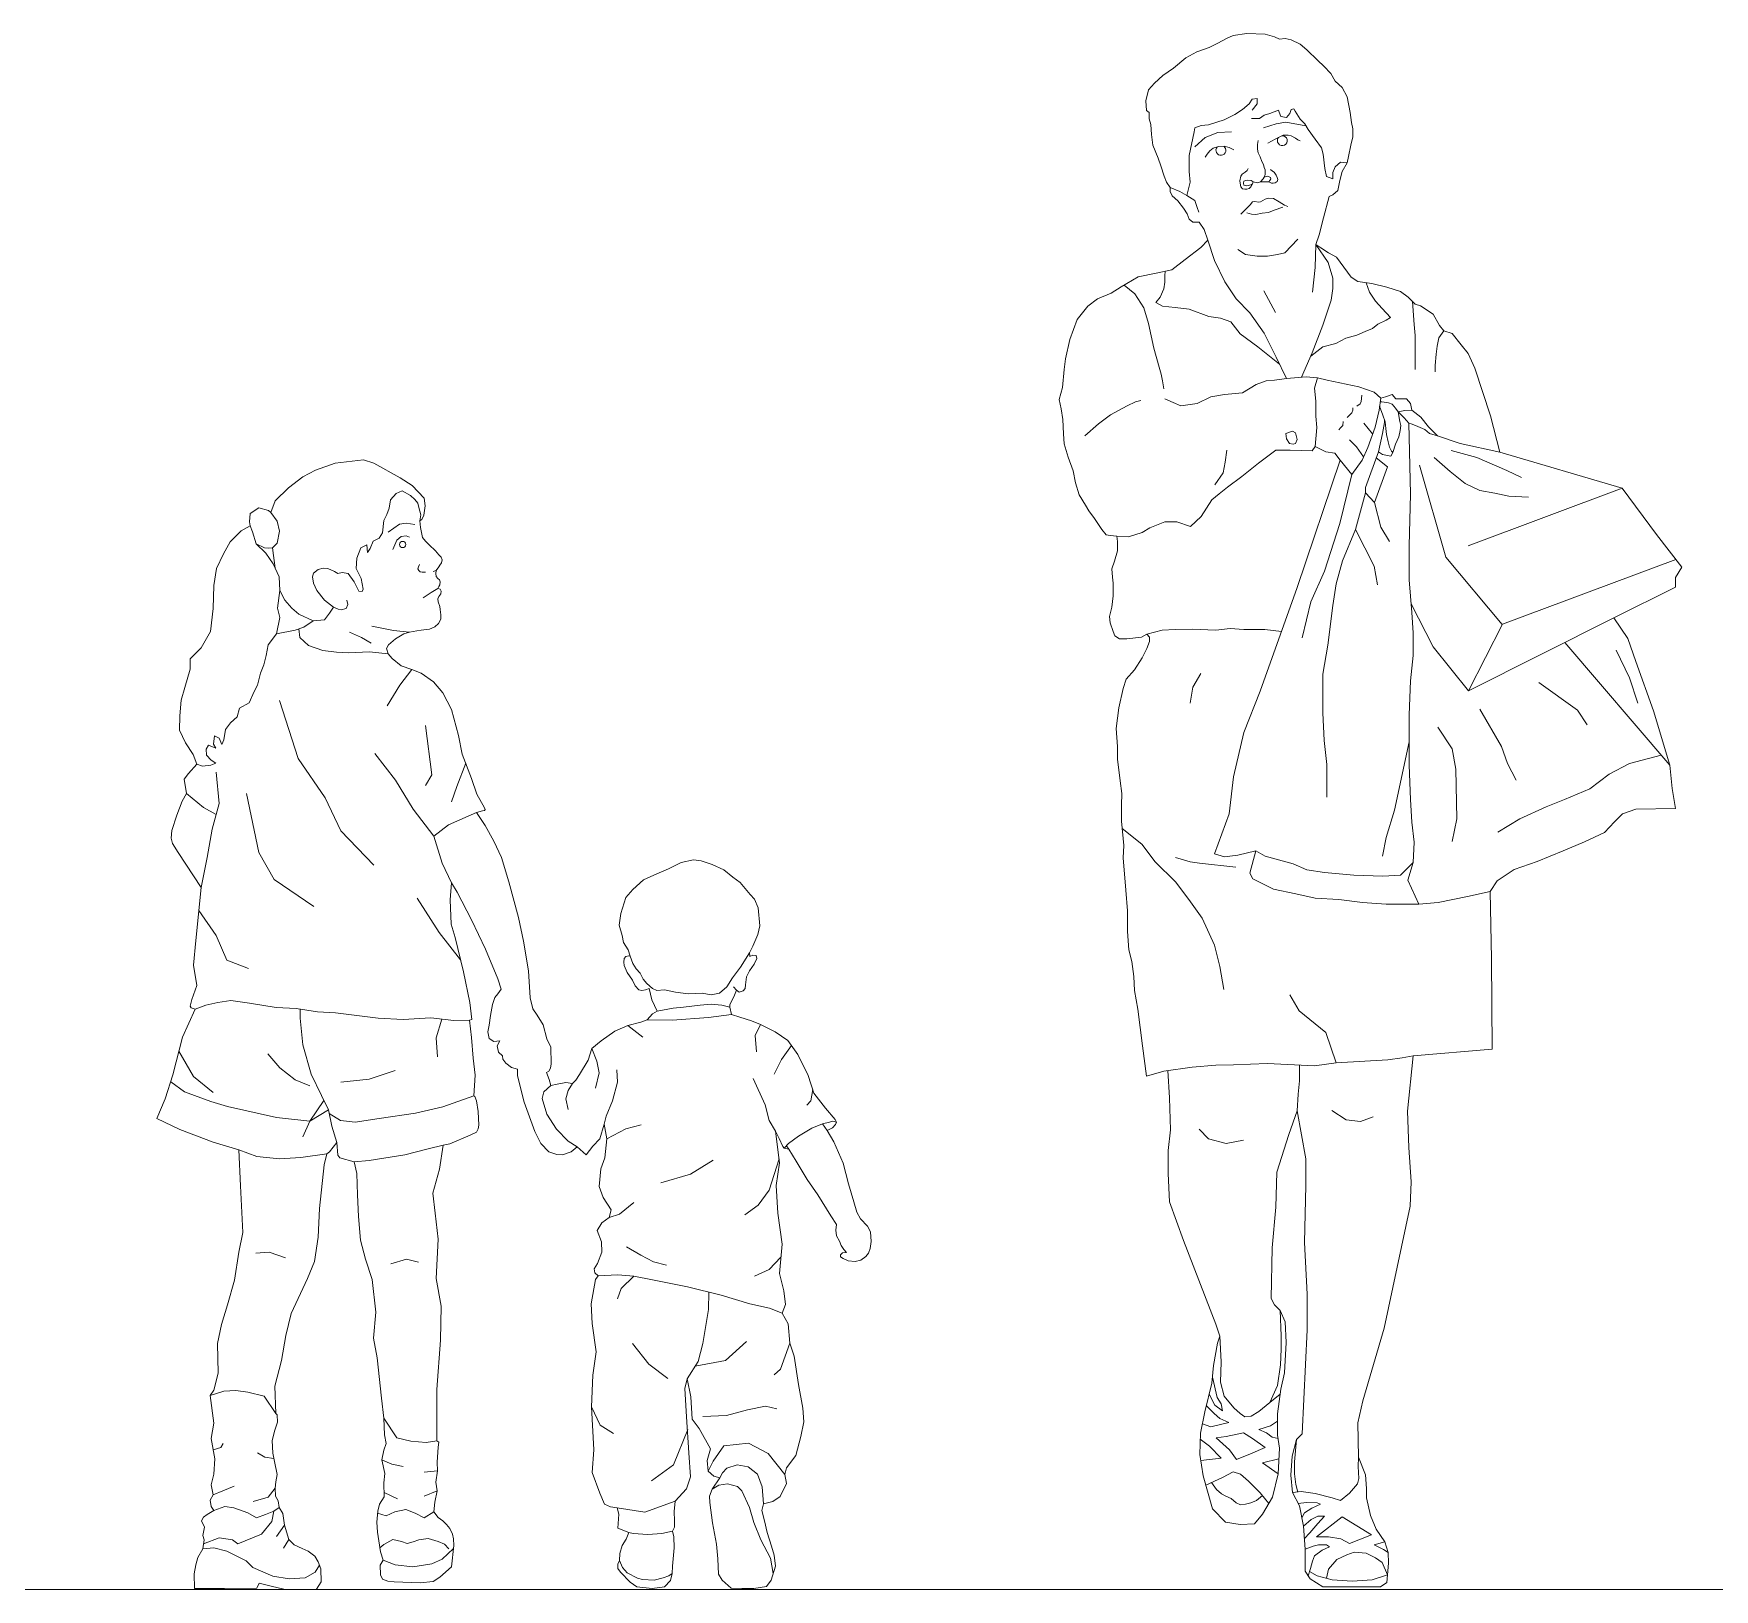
# Model space of a CAD drawing. Header units: metres. Extents: x -48 to 2360, y -1392 to 453.
# Drawn here: x 1319.701 to 1321.487, y 356.989 to 358.641 of the extents above; entities that cross this region are included whole.
import ezdxf

# ---------------------------------------------------------------- set-up
doc = ezdxf.new("R2010")
doc.units = ezdxf.units.M
doc.layers.get('0').update_dxf_attribs({"color": 200})
for name, color, linetype, lineweight in [('corte1', 211, 'Continuous', 20), ('corte3', 215, 'Continuous', 5), ('Personas', 3, 'Continuous', 0)]:
    doc.layers.add(name, color=color, linetype=linetype, lineweight=lineweight)

# ---------------------------------------------------------------- blocks, each defined once
blk = doc.blocks.new('per21')
at = {"layer": 'Personas'}
for points in [[(-0.3937, 0.2419), (-0.401, 0.2147), (-0.3998, 0.1857), (-0.3983, 0.1842), (-0.3979, 0.1767), (-0.4008, 0.168), (-0.4038, 0.1572), (-0.4029, 0.1436), (-0.4011, 0.1346), (-0.3984, 0.121), (-0.3998, 0.113), (-0.4005, 0.1064), (-0.4001, 0.098), (-0.3972, 0.0929), (-0.3961, 0.0859), (-0.3924, 0.0797), (-0.3906, 0.0672), (-0.3858, 0.0519), (-0.3803, 0.0464), (-0.3719, 0.0423), (-0.3653, 0.0394), (-0.3583, 0.0343), (-0.3547, 0.028), (-0.3521, 0.0209), (-0.3517, 0.007), (-0.3565, -0.0007), (-0.3745, -0.0011), (-0.3912, -0.0009), (-0.4049, 0.0022), (-0.4174, 0.0055), (-0.42, 0.0002), (-0.42, 0.0002), (-0.4544, -0.0001), (-0.4668, -0.0001), (-0.4862, -0.0001), (-0.4867, 0.0154), (-0.4848, 0.0249), (-0.4827, 0.0328), (-0.4772, 0.0419), (-0.4761, 0.0515), (-0.4772, 0.0562), (-0.4757, 0.065), (-0.4787, 0.0716), (-0.4768, 0.0756), (-0.4728, 0.0786), (-0.4658, 0.0826), (-0.4684, 0.087), (-0.4695, 0.0936), (-0.4662, 0.0994), (-0.4684, 0.1101), (-0.4657, 0.1212), (-0.4647, 0.1375), (-0.4684, 0.1593), (-0.4657, 0.1756), (-0.4697, 0.2048), (-0.4655, 0.2104), (-0.461, 0.2286), (-0.4619, 0.2603), (-0.4574, 0.2802), (-0.451, 0.3011), (-0.4437, 0.3274), (-0.4392, 0.3573), (-0.4347, 0.3781), (-0.4374, 0.4276), (-0.4392, 0.4657), (-0.4664, 0.4739), (-0.5018, 0.4875), (-0.5263, 0.4993), (-0.5173, 0.5201), (-0.5091, 0.5455), (-0.4991, 0.5854), (-0.4855, 0.6153), (-0.4898, 0.6168), (-0.4908, 0.6185), (-0.4892, 0.6255), (-0.4837, 0.6403), (-0.4873, 0.662), (-0.4846, 0.6883), (-0.4791, 0.7445), (-0.5036, 0.7817), (-0.5097, 0.7912), (-0.5111, 0.7969), (-0.5104, 0.8051), (-0.505, 0.8213), (-0.4992, 0.8362), (-0.4948, 0.8443), (-0.4972, 0.8595), (-0.4925, 0.8656), (-0.4837, 0.8756), (-0.4877, 0.886), (-0.4959, 0.8983), (-0.5022, 0.9118), (-0.5018, 0.9269), (-0.5003, 0.9436), (-0.4965, 0.9571), (-0.4909, 0.9766), (-0.4909, 0.9875), (-0.4791, 0.9993), (-0.4692, 1.0165), (-0.4664, 1.041), (-0.4655, 1.0655), (-0.4628, 1.0836), (-0.4555, 1.099), (-0.4483, 1.1117), (-0.4365, 1.1235), (-0.427, 1.1289), (-0.4278, 1.1332), (-0.4272, 1.1418), (-0.4179, 1.1479), (-0.4074, 1.145), (-0.4052, 1.1428), (-0.4004, 1.1555), (-0.3865, 1.169), (-0.3711, 1.1808), (-0.3575, 1.1881), (-0.3366, 1.1953), (-0.3066, 1.1989), (-0.2957, 1.1953), (-0.2676, 1.1799), (-0.2549, 1.1717), (-0.2422, 1.1581), (-0.2413, 1.15), (-0.2424, 1.1401), (-0.2447, 1.1355), (-0.2468, 1.1342), (-0.246, 1.1272), (-0.2439, 1.1165), (-0.2409, 1.1126), (-0.237, 1.1085), (-0.2303, 1.1021), (-0.2265, 1.0981), (-0.2241, 1.0956), (-0.2231, 1.0928), (-0.2239, 1.0894), (-0.2257, 1.0869), (-0.2267, 1.0851), (-0.2293, 1.0815), (-0.2298, 1.0781), (-0.2295, 1.0749), (-0.2277, 1.0727), (-0.2259, 1.0716), (-0.2252, 1.0693), (-0.2257, 1.0662), (-0.2267, 1.0642), (-0.2275, 1.0621), (-0.2252, 1.0616), (-0.2241, 1.0593), (-0.2246, 1.0567), (-0.2267, 1.0536), (-0.2277, 1.0511), (-0.2272, 1.0482), (-0.2257, 1.0431), (-0.2252, 1.04), (-0.2246, 1.0344), (-0.2246, 1.0295), (-0.227, 1.0249), (-0.2308, 1.0215), (-0.2365, 1.019), (-0.2455, 1.0179), (-0.2501, 1.0171), (-0.2578, 1.016), (-0.2637, 1.014), (-0.2727, 1.0086), (-0.2802, 1.0024), (-0.2822, 0.9986), (-0.2804, 0.9929), (-0.2763, 0.988), (-0.2666, 0.9801), (-0.2553, 0.9762), (-0.2455, 0.9721), (-0.2322, 0.9629), (-0.2224, 0.9514), (-0.2132, 0.9335), (-0.2057, 0.9059), (-0.2017, 0.8863), (-0.1919, 0.8604), (-0.1861, 0.8437), (-0.1781, 0.8293), (-0.1775, 0.8273), (-0.1782, 0.8265), (-0.1803, 0.826), (-0.1867, 0.8241), (-0.1775, 0.8103), (-0.1683, 0.7938), (-0.1602, 0.7765), (-0.1521, 0.7506), (-0.1418, 0.7126), (-0.1366, 0.6877), (-0.1314, 0.656), (-0.1297, 0.6273), (-0.1268, 0.6157), (-0.1222, 0.6088), (-0.1158, 0.5987), (-0.1118, 0.5838), (-0.1077, 0.5751), (-0.1072, 0.5573), (-0.108, 0.5528), (-0.1096, 0.5496), (-0.1124, 0.548), (-0.1093, 0.5407), (-0.1076, 0.5343), (-0.1009, 0.5357), (-0.0916, 0.5373), (-0.0846, 0.5362), (-0.0809, 0.5399), (-0.077, 0.5458), (-0.068, 0.5613), (-0.0639, 0.5734), (-0.0541, 0.5815), (-0.0397, 0.5918), (-0.0259, 0.5981), (-0.0121, 0.6016), (-0.0052, 0.6039), (0.0003, 0.6103), (0.0054, 0.6132), (-0.0003, 0.6253), (-0.0032, 0.6374), (-0.0071, 0.6357), (-0.0111, 0.6352), (-0.0143, 0.6359), (-0.0179, 0.6401), (-0.0209, 0.6461), (-0.0264, 0.6541), (-0.0296, 0.6616), (-0.0301, 0.6654), (-0.0296, 0.6692), (-0.0281, 0.6712), (-0.0247, 0.672), (-0.0235, 0.6715), (-0.0254, 0.6785), (-0.0305, 0.6863), (-0.032, 0.6935), (-0.0349, 0.7045), (-0.0332, 0.7171), (-0.028, 0.7338), (-0.0205, 0.7425), (-0.009, 0.7528), (0.0049, 0.7592), (0.0175, 0.7643), (0.0308, 0.7712), (0.0441, 0.7741), (0.0521, 0.773), (0.0637, 0.7689), (0.0763, 0.7632), (0.0856, 0.7557), (0.0936, 0.7499), (0.104, 0.7373), (0.1086, 0.7321), (0.1126, 0.7229), (0.1145, 0.7037), (0.1122, 0.6945), (0.107, 0.6824), (0.1033, 0.6752), (0.1038, 0.6713), (0.1069, 0.6726), (0.1105, 0.6724), (0.1111, 0.669), (0.1083, 0.6631), (0.1033, 0.6562), (0.1002, 0.6495), (0.0993, 0.6411), (0.0988, 0.6374), (0.0968, 0.6347), (0.0923, 0.6335), (0.0895, 0.6355), (0.0876, 0.6302), (0.0826, 0.6198), (0.0826, 0.6176), (0.0842, 0.6098), (0.0932, 0.6067), (0.1055, 0.6028), (0.115, 0.5992), (0.1307, 0.5913), (0.144, 0.5821), (0.1549, 0.5671), (0.1659, 0.5447), (0.1717, 0.5262), (0.1843, 0.5101), (0.1945, 0.4981), (0.1958, 0.4954), (0.1948, 0.4928), (0.1915, 0.4894), (0.1874, 0.4871), (0.186, 0.4863), (0.193, 0.4742), (0.2028, 0.4517), (0.2085, 0.4298), (0.2143, 0.4108), (0.2174, 0.3995), (0.2212, 0.3926), (0.2289, 0.3849), (0.2319, 0.3789), (0.2327, 0.3686), (0.2315, 0.3611), (0.2297, 0.356), (0.2272, 0.3526), (0.2218, 0.3487), (0.2156, 0.3472), (0.2081, 0.3481), (0.2028, 0.3506), (0.2, 0.3522), (0.2, 0.3545), (0.2024, 0.3564), (0.2064, 0.3567), (0.2037, 0.3601), (0.2007, 0.3644), (0.1992, 0.3689), (0.1958, 0.3746), (0.1953, 0.3806), (0.1958, 0.3864), (0.1898, 0.3956), (0.1762, 0.4182), (0.1647, 0.4344), (0.1531, 0.4539), (0.1451, 0.4666), (0.1404, 0.4675), (0.1388, 0.4693), (0.1348, 0.4779), (0.1312, 0.4857), (0.1353, 0.4522), (0.1318, 0.428), (0.1336, 0.3987), (0.1382, 0.3658), (0.1353, 0.3345), (0.1399, 0.316), (0.1416, 0.3016), (0.1382, 0.2924), (0.1445, 0.2809), (0.1462, 0.2604), (0.1509, 0.2466), (0.1555, 0.2167), (0.1601, 0.1914), (0.1612, 0.177), (0.1578, 0.1614), (0.1526, 0.1413), (0.1428, 0.128), (0.1411, 0.1211), (0.1428, 0.1113), (0.1359, 0.0975), (0.1284, 0.0921), (0.1182, 0.0897), (0.1167, 0.0826), (0.1194, 0.0719), (0.1222, 0.0593), (0.1269, 0.0447), (0.1297, 0.0353), (0.1309, 0.0234), (0.1265, 0.0088), (0.1214, 0.0021), (0.1079, 0), (0.0953, 0), (0.0839, 0.0002), (0.0744, 0.0088), (0.0705, 0.0152), (0.0697, 0.0313), (0.0685, 0.0471), (0.0642, 0.0696), (0.0614, 0.0912), (0.061, 0.0979), (0.0638, 0.1054), (0.0718, 0.1175), (0.0654, 0.1193), (0.0597, 0.1244), (0.0585, 0.136), (0.062, 0.1481), (0.0499, 0.1699), (0.0424, 0.1797), (0.0412, 0.2036), (0.0372, 0.2226), (0.0349, 0.2123), (0.0366, 0.1823), (0.0389, 0.1441), (0.0407, 0.1184), (0.0366, 0.1057), (0.0245, 0.0925), (0.0234, 0.0816), (0.0239, 0.0719), (0.0237, 0.0651), (0.0218, 0.0606), (0.0231, 0.0548), (0.0234, 0.0429), (0.0215, 0.0234), (0.0212, 0.0157), (0.0196, 0.0083), (0.0132, 0.0016), (0, 0), (-0.0164, 0.0016), (-0.0234, 0.0064), (-0.0337, 0.0173), (-0.0363, 0.0212), (-0.0363, 0.0256), (-0.0346, 0.0295), (-0.0342, 0.037), (-0.0318, 0.0457), (-0.0276, 0.0522), (-0.0248, 0.0593), (-0.0363, 0.0641), (-0.0353, 0.0788), (-0.0372, 0.0856), (-0.0443, 0.0865), (-0.0507, 0.0894), (-0.0556, 0.1013), (-0.0637, 0.1232), (-0.062, 0.1473), (-0.0643, 0.193), (-0.0631, 0.2264), (-0.0596, 0.2514), (-0.0637, 0.2814), (-0.0648, 0.3021), (-0.0602, 0.328), (-0.0574, 0.3321), (-0.0609, 0.3353), (-0.0615, 0.3396), (-0.0582, 0.3452), (-0.0533, 0.3571), (-0.0539, 0.3681), (-0.0585, 0.3802), (-0.0533, 0.3882), (-0.0458, 0.394), (-0.0435, 0.402), (-0.0522, 0.4153), (-0.0562, 0.4268), (-0.0545, 0.4458), (-0.0504, 0.4573), (-0.0481, 0.4777), (-0.051, 0.4933), (-0.0556, 0.4777), (-0.0631, 0.4697), (-0.07, 0.4605), (-0.0798, 0.4691), (-0.0862, 0.4639), (-0.0954, 0.4605), (-0.1011, 0.461), (-0.1098, 0.4639), (-0.1184, 0.4726), (-0.1248, 0.4852), (-0.136, 0.5164), (-0.1429, 0.5446), (-0.1429, 0.5516), (-0.1495, 0.5533), (-0.1556, 0.5581), (-0.1586, 0.5621), (-0.159, 0.5659), (-0.1634, 0.5696), (-0.1647, 0.5764), (-0.1617, 0.5818), (-0.1681, 0.5808), (-0.1732, 0.5842), (-0.1746, 0.5913), (-0.1733, 0.5984), (-0.1716, 0.6086), (-0.1695, 0.6204), (-0.1671, 0.6276), (-0.1638, 0.6316), (-0.1604, 0.6367), (-0.1641, 0.6476), (-0.177, 0.6789), (-0.1919, 0.7101), (-0.2073, 0.7397), (-0.213, 0.7496), (-0.2144, 0.7313), (-0.2134, 0.7055), (-0.2093, 0.6916), (-0.2005, 0.6551), (-0.1937, 0.6223), (-0.1916, 0.6045), (-0.194, 0.6038), (-0.192, 0.5852), (-0.1903, 0.5632), (-0.1879, 0.5452), (-0.1896, 0.5233), (-0.1884, 0.5227), (-0.1866, 0.5179), (-0.1848, 0.5066), (-0.184, 0.4921), (-0.1848, 0.4883), (-0.1865, 0.4846), (-0.1935, 0.4816), (-0.2151, 0.4724), (-0.222, 0.4707), (-0.226, 0.4452), (-0.2329, 0.4198), (-0.2306, 0.3985), (-0.2272, 0.3709), (-0.2295, 0.3292), (-0.2243, 0.2998), (-0.2249, 0.2635), (-0.2289, 0.2112), (-0.2288, 0.1566), (-0.2265, 0.1552), (-0.2272, 0.1499), (-0.2285, 0.1341), (-0.228, 0.1248), (-0.2297, 0.1127), (-0.2285, 0.1035), (-0.2308, 0.0914), (-0.232, 0.0814), (-0.2273, 0.0751), (-0.2225, 0.0716), (-0.2186, 0.0679), (-0.215, 0.0637), (-0.2122, 0.0577), (-0.211, 0.0526), (-0.2107, 0.0454), (-0.213, 0.0229), (-0.2256, 0.012), (-0.2326, 0.0074), (-0.2464, 0.0057), (-0.274, 0.0071), (-0.2807, 0.0077), (-0.2864, 0.0098), (-0.2885, 0.0145), (-0.2889, 0.0248), (-0.2858, 0.0299), (-0.2885, 0.0389), (-0.2903, 0.0505), (-0.2919, 0.0596), (-0.2926, 0.0703), (-0.2915, 0.082), (-0.2897, 0.0893), (-0.2846, 0.0973), (-0.2852, 0.1122), (-0.2841, 0.122), (-0.287, 0.1367), (-0.2852, 0.1468), (-0.2826, 0.154), (-0.2844, 0.1632), (-0.2852, 0.1808), (-0.2876, 0.2022), (-0.2921, 0.2449), (-0.296, 0.2658), (-0.2935, 0.2934), (-0.2976, 0.328), (-0.3045, 0.3496), (-0.3097, 0.3698), (-0.312, 0.3951), (-0.3131, 0.4181), (-0.3137, 0.4406), (-0.3166, 0.4532), (-0.3317, 0.4574), (-0.334, 0.4603), (-0.3351, 0.4735), (-0.3426, 0.4637), (-0.3457, 0.4618), (-0.3485, 0.4501), (-0.3535, 0.4036), (-0.3547, 0.3731), (-0.3587, 0.3472), (-0.3662, 0.3293), (-0.3835, 0.2919), (-0.3893, 0.2687), (-0.3937, 0.2419)], [(-0.3601, 1.0279), (-0.348, 1.0289), (-0.3429, 1.0359), (-0.3384, 1.0425), (-0.348, 1.05), (-0.3561, 1.0601), (-0.3599, 1.0679), (-0.361, 1.0745), (-0.3597, 1.0784), (-0.3549, 1.0824), (-0.3494, 1.0837), (-0.3447, 1.0833), (-0.3373, 1.0802), (-0.334, 1.078), (-0.3294, 1.0791), (-0.323, 1.078), (-0.3164, 1.0694), (-0.3115, 1.0595), (-0.308, 1.0589), (-0.3069, 1.0615), (-0.3093, 1.0727), (-0.3146, 1.0834), (-0.3136, 1.0945), (-0.3096, 1.1056), (-0.3031, 1.1086), (-0.3025, 1.1005), (-0.2995, 1.1046), (-0.2965, 1.1126), (-0.2899, 1.1156), (-0.2864, 1.1212), (-0.2849, 1.1343), (-0.2819, 1.1408), (-0.2793, 1.1474), (-0.2778, 1.1564), (-0.2718, 1.163), (-0.2657, 1.166), (-0.2567, 1.161), (-0.2521, 1.1569), (-0.2491, 1.1529), (-0.2478, 1.1481), (-0.2459, 1.1405), (-0.2468, 1.1342)], [(-0.4837, 0.8756), (-0.4777, 0.8736), (-0.4689, 0.8744), (-0.4637, 0.8766), (-0.4685, 0.88), (-0.4736, 0.885), (-0.4738, 0.8917), (-0.4714, 0.8959), (-0.4634, 0.8927), (-0.466, 0.8967), (-0.4651, 0.9056), (-0.46, 0.9033), (-0.4571, 0.8964), (-0.4551, 0.9016), (-0.4534, 0.9124), (-0.448, 0.9195), (-0.4409, 0.9258), (-0.4383, 0.9352), (-0.428, 0.9409), (-0.4228, 0.9529), (-0.4193, 0.9595), (-0.4162, 0.9722), (-0.4127, 0.981), (-0.4101, 0.9912), (-0.4078, 1.0022), (-0.399, 1.0141), (-0.3954, 1.0314), (-0.3979, 1.0415), (-0.3954, 1.0601), (-0.3964, 1.0747), (-0.4025, 1.0883), (-0.4105, 1.0999), (-0.4206, 1.1095), (-0.4246, 1.1226), (-0.427, 1.1289)], [(-0.4206, 1.1095), (-0.412, 1.1055), (-0.4079, 1.1049), (-0.4033, 1.1053), (-0.3984, 1.1105), (-0.3959, 1.1231), (-0.3984, 1.1337), (-0.4052, 1.1428)], [(-0.2522, 1.1303), (-0.2612, 1.1317), (-0.2683, 1.1307), (-0.2805, 1.1222)], [(-0.2579, 1.1167), (-0.2614, 1.1182), (-0.2667, 1.1174), (-0.2712, 1.1136), (-0.2755, 1.1037)], [(-0.4033, 1.1053), (-0.4005, 1.084)], [(-0.2471, 1.0878), (-0.2483, 1.0852), (-0.2488, 1.0832), (-0.248, 1.0813), (-0.2465, 1.0801), (-0.2443, 1.0795), (-0.2409, 1.0794)], [(-0.2293, 1.0815), (-0.2327, 1.0803)], [(-0.3954, 1.0601), (-0.3904, 1.05), (-0.3828, 1.0415), (-0.3752, 1.0349), (-0.3601, 1.0279), (-0.3702, 1.0213), (-0.3793, 1.0178), (-0.399, 1.0141)], [(-0.2275, 1.0621), (-0.2349, 1.0578), (-0.2434, 1.0524)], [(-0.3384, 1.0425), (-0.3335, 1.0403), (-0.3304, 1.0395), (-0.3251, 1.0408), (-0.3233, 1.0453), (-0.3244, 1.0497)], [(-0.2804, 0.9929), (-0.3003, 0.995), (-0.3226, 0.9939), (-0.3355, 0.9946), (-0.3497, 0.9963), (-0.3652, 1.0018), (-0.3742, 1.01), (-0.3755, 1.0193)], [(-0.2578, 1.016), (-0.2748, 1.0177), (-0.2979, 1.0222)], [(-0.3215, 1.0157), (-0.3089, 1.0102), (-0.2984, 1.0042)], [(-0.2553, 0.9762), (-0.2682, 0.9597), (-0.2814, 0.9377)], [(-0.3959, 0.9432), (-0.3761, 0.8816), (-0.3474, 0.8399), (-0.3309, 0.8047), (-0.2957, 0.7684)], [(-0.2407, 0.9168), (-0.2341, 0.8641), (-0.2407, 0.8531)], [(-0.213, 0.7496), (-0.223, 0.7706), (-0.2319, 0.7992), (-0.2539, 0.8278), (-0.2726, 0.8586), (-0.2946, 0.8871)], [(-0.1981, 0.8767), (-0.2076, 0.852), (-0.2131, 0.8355)], [(-0.4632, 0.8671), (-0.4601, 0.8337), (-0.4674, 0.8066), (-0.4726, 0.7763), (-0.4791, 0.7445)], [(-0.4948, 0.8443), (-0.4768, 0.8295), (-0.4632, 0.8222)], [(-0.4311, 0.8443), (-0.4179, 0.7816), (-0.4014, 0.753), (-0.3595, 0.7244)], [(-0.2319, 0.7992), (-0.2164, 0.8113), (-0.1867, 0.8241)], [(-0.2495, 0.7332), (-0.2264, 0.6969), (-0.2036, 0.6679)], [(-0.4815, 0.7202), (-0.463, 0.6936), (-0.452, 0.6672), (-0.4289, 0.6584)], [(-0.0235, 0.6715), (-0.0206, 0.6638), (-0.017, 0.658), (-0.0128, 0.6535), (-0.0094, 0.6471), (-0.0055, 0.6426), (0.0003, 0.6374), (0.0051, 0.635), (0.0133, 0.6359), (0.0248, 0.6335), (0.0381, 0.6317), (0.053, 0.6323), (0.0627, 0.6305), (0.0715, 0.6323), (0.0794, 0.639), (0.0854, 0.6486), (0.0939, 0.6598), (0.1033, 0.6752)], [(0.0895, 0.6355), (0.0863, 0.639)], [(-0.4855, 0.6153), (-0.4742, 0.6195), (-0.4614, 0.6224), (-0.4475, 0.6247), (-0.4279, 0.6218), (-0.3995, 0.6172), (-0.3781, 0.6161), (-0.3555, 0.6126), (-0.3364, 0.6114), (-0.2912, 0.6056), (-0.2646, 0.6045), (-0.2351, 0.6062), (-0.2107, 0.6033), (-0.194, 0.6038)], [(-0.3351, 0.4735), (-0.3404, 0.4911), (-0.3439, 0.5085), (-0.3514, 0.5235), (-0.3624, 0.5461), (-0.3711, 0.5773), (-0.374, 0.6056), (-0.374, 0.6154)], [(-0.0052, 0.6039), (0.0212, 0.6038), (0.06, 0.6066), (0.0842, 0.6098)], [(0.0054, 0.6132), (0.0224, 0.6163), (0.0333, 0.6175), (0.0512, 0.6196), (0.0627, 0.6205), (0.0739, 0.6196), (0.0826, 0.6176)], [(-0.2234, 0.6048), (-0.2293, 0.5848), (-0.2281, 0.5646)], [(-0.0259, 0.5981), (-0.0098, 0.5857)], [(0.115, 0.5992), (0.1095, 0.5872), (0.1108, 0.57)], [(-0.0639, 0.5734), (-0.0588, 0.56), (-0.0561, 0.5476), (-0.06, 0.5313)], [(0.148, 0.5766), (0.1375, 0.5618), (0.1297, 0.5464)], [(-0.5028, 0.5707), (-0.4873, 0.5437), (-0.4665, 0.5268)], [(-0.4082, 0.568), (-0.3954, 0.553), (-0.3792, 0.5403), (-0.3636, 0.5339)], [(-0.5114, 0.5382), (-0.4968, 0.5276), (-0.469, 0.5172), (-0.451, 0.5119), (-0.3989, 0.5004), (-0.3636, 0.4963), (-0.3439, 0.5085)], [(-0.3308, 0.5379), (-0.3007, 0.5408), (-0.2729, 0.5501)], [(-0.0846, 0.5362), (-0.0891, 0.529), (-0.0918, 0.5201), (-0.0891, 0.5088)], [(-0.051, 0.4933), (-0.0487, 0.5018), (-0.0421, 0.5181), (-0.0367, 0.5379), (-0.0375, 0.5507)], [(0.1312, 0.4857), (0.1245, 0.4969), (0.1202, 0.5136), (0.1073, 0.5416)], [(-0.3488, 0.5182), (-0.3636, 0.4963), (-0.3711, 0.4796)], [(-0.3431, 0.5044), (-0.3312, 0.4969), (-0.3155, 0.4952), (-0.2901, 0.4992), (-0.2513, 0.505), (-0.2223, 0.5114), (-0.1896, 0.5233)], [(-0.1076, 0.5343), (-0.1151, 0.5274), (-0.1167, 0.5205), (-0.112, 0.5038), (-0.1016, 0.4879), (-0.0891, 0.4751), (-0.0798, 0.4691)], [(0.1706, 0.5298), (0.1685, 0.518), (0.1642, 0.5132)], [(-0.0481, 0.4777), (-0.028, 0.4881), (-0.0116, 0.4924)], [(0.1404, 0.4675), (0.1448, 0.4727), (0.1554, 0.4803), (0.1695, 0.489), (0.1809, 0.4935), (0.1885, 0.4954), (0.1921, 0.4962), (0.1958, 0.4954)], [(0.186, 0.4863), (0.1809, 0.4935)], [(-0.4392, 0.4657), (-0.4198, 0.4587), (-0.396, 0.4564), (-0.3734, 0.4576), (-0.3457, 0.4618)], [(-0.3166, 0.4532), (-0.3005, 0.4547), (-0.2629, 0.4605), (-0.238, 0.4668), (-0.222, 0.4707)], [(0.1451, 0.4666), (0.1426, 0.47)], [(0.0094, 0.4309), (0.0407, 0.4399), (0.0649, 0.455)], [(0.1348, 0.4563), (0.1244, 0.4231), (0.1128, 0.4072), (0.0986, 0.3969)], [(-0.0458, 0.394), (-0.0345, 0.3975), (-0.0195, 0.41)], [(-0.4211, 0.3562), (-0.4067, 0.3573), (-0.3894, 0.351)], [(-0.0272, 0.3627), (-0.0121, 0.3541), (0.0016, 0.3468), (0.0154, 0.3433)], [(-0.2777, 0.3447), (-0.2609, 0.3498), (-0.2483, 0.3464)], [(0.1369, 0.3518), (0.1244, 0.3386), (0.1089, 0.3317)], [(-0.0574, 0.3321), (-0.0363, 0.333), (-0.0195, 0.3317), (0.0004, 0.3278), (0.0374, 0.3205), (0.0732, 0.3115), (0.1037, 0.3024), (0.1248, 0.2977), (0.1382, 0.2924)], [(-0.0195, 0.3317), (-0.0329, 0.3186), (-0.0369, 0.3075)], [(0.0372, 0.2226), (0.0488, 0.241), (0.0538, 0.2601), (0.0599, 0.2964), (0.0602, 0.3147)], [(-0.0208, 0.2601), (-0.0036, 0.238), (0.0165, 0.2229)], [(0.0457, 0.2361), (0.078, 0.242), (0.1002, 0.2622)], [(0.1462, 0.2604), (0.1365, 0.2329), (0.1295, 0.2269)], [(-0.3998, 0.1857), (-0.4122, 0.2041), (-0.4297, 0.2084), (-0.4423, 0.2102), (-0.4549, 0.2096), (-0.4697, 0.2048)], [(-0.2852, 0.1808), (-0.2713, 0.1599), (-0.2563, 0.1563), (-0.24, 0.1551), (-0.2288, 0.1566)], [(-0.0643, 0.193), (-0.0551, 0.1735), (-0.041, 0.1644)], [(0.0538, 0.1826), (0.079, 0.1836), (0.1012, 0.1896), (0.1204, 0.1937), (0.1325, 0.1906)], [(0.0379, 0.1689), (0.0226, 0.1313), (-0.0006, 0.1141)], [(-0.4663, 0.1471), (-0.4583, 0.1498), (-0.4557, 0.1539)], [(-0.4192, 0.1441), (-0.4115, 0.1395), (-0.4018, 0.138)], [(0.1411, 0.1211), (0.1234, 0.1433), (0.1022, 0.1544), (0.076, 0.1513), (0.0649, 0.1352), (0.0597, 0.1244)], [(-0.287, 0.1367), (-0.2766, 0.1318), (-0.2646, 0.1294)], [(0.0718, 0.1175), (0.0749, 0.1226), (0.0795, 0.1277), (0.0902, 0.1314), (0.1019, 0.1291), (0.1121, 0.1212), (0.1168, 0.1077), (0.1182, 0.0897)], [(-0.4662, 0.0994), (-0.4562, 0.1035), (-0.4439, 0.1087)], [(-0.228, 0.1248), (-0.2423, 0.1234)], [(0.0638, 0.1054), (0.0707, 0.1096), (0.08, 0.111), (0.0907, 0.1082), (0.0953, 0.1035), (0.1033, 0.0858), (0.1079, 0.07), (0.1154, 0.0514), (0.1256, 0.0319), (0.1286, 0.0159)], [(-0.4238, 0.0922), (-0.4079, 0.0969), (-0.4005, 0.1064)], [(-0.2848, 0.1017), (-0.2706, 0.0951)], [(-0.2285, 0.1035), (-0.2423, 0.0981)], [(-0.0372, 0.0856), (-0.0077, 0.0809), (0.0245, 0.0925)], [(-0.4018, 0.082), (-0.4042, 0.0712), (-0.415, 0.0574), (-0.4403, 0.0472), (-0.4457, 0.0514), (-0.4601, 0.0538), (-0.4766, 0.0473)], [(-0.4658, 0.0826), (-0.4541, 0.0869), (-0.4445, 0.0856), (-0.4295, 0.0802), (-0.4204, 0.0748), (-0.4108, 0.0784), (-0.4018, 0.082), (-0.3961, 0.0859)], [(-0.2917, 0.08), (-0.2825, 0.077), (-0.2733, 0.0813), (-0.2618, 0.0839), (-0.2517, 0.0798), (-0.2422, 0.0748), (-0.232, 0.0814)], [(-0.3906, 0.0672), (-0.3991, 0.0552)], [(-0.0248, 0.0593), (-0.0203, 0.0583), (-0.0045, 0.0572), (0.0103, 0.0583), (0.0218, 0.0606)], [(-0.4772, 0.0419), (-0.4655, 0.043), (-0.4517, 0.0394), (-0.4313, 0.0292), (-0.4241, 0.022), (-0.403, 0.013), (-0.3856, 0.01), (-0.3687, 0.0112), (-0.3579, 0.0172), (-0.3535, 0.0248)], [(-0.3858, 0.0519), (-0.3917, 0.0428), (-0.3917, 0.0428), (-0.3917, 0.0428), (-0.3917, 0.0428)], [(-0.2892, 0.0431), (-0.285, 0.0465), (-0.2755, 0.0518), (-0.2663, 0.0498), (-0.2601, 0.0477), (-0.2539, 0.0494), (-0.248, 0.0514), (-0.2381, 0.0531), (-0.2273, 0.0498)], [(-0.2858, 0.0299), (-0.2731, 0.0249), (-0.2542, 0.0228), (-0.2339, 0.0261), (-0.2231, 0.0309), (-0.211, 0.0424)], [(-0.2273, 0.0498), (-0.2206, 0.0469), (-0.2161, 0.0419)], [(-0.0346, 0.0295), (-0.0315, 0.0221), (-0.0266, 0.0165), (-0.0154, 0.0109), (-0.0101, 0.0095), (0.0022, 0.0088), (0.0117, 0.0113), (0.0176, 0.0134), (0.0212, 0.0157)]]:
    blk.add_lwpolyline(points, dxfattribs=at)
blk.add_circle((-0.265, 1.109), 0.00333, dxfattribs=at)
blk = doc.blocks.new('A$C02C723C8')
for points in [[(0.07, 0.3325), (0.0709, 0.3149), (0.0717, 0.2942), (0.0701, 0.281), (0.0701, 0.2661), (0.0709, 0.2479), (0.08, 0.223), (0.1008, 0.1692), (0.1035, 0.1615), (0.1018, 0.157), (0.0994, 0.1425), (0.0982, 0.1312), (0.0938, 0.1127), (0.0909, 0.099), (0.0905, 0.0852), (0.0926, 0.0715), (0.0986, 0.0502), (0.1071, 0.0417), (0.1164, 0.0401), (0.1257, 0.0405), (0.1309, 0.0469), (0.1374, 0.0578), (0.141, 0.0727), (0.1418, 0.0893), (0.1406, 0.0977), (0.1406, 0.1115), (0.1426, 0.1272), (0.145, 0.1377), (0.1462, 0.1574), (0.1454, 0.1707), (0.1422, 0.178), (0.1386, 0.1816), (0.1365, 0.1857), (0.137, 0.2182), (0.1394, 0.2444), (0.1402, 0.267), (0.1479, 0.2912), (0.1531, 0.3065), (0.1588, 0.2755), (0.1588, 0.2585), (0.158, 0.2218), (0.1596, 0.1884), (0.1596, 0.1654), (0.1564, 0.0986), (0.1527, 0.0949), (0.1499, 0.0841), (0.1491, 0.072), (0.1503, 0.0607), (0.1547, 0.0522), (0.1572, 0.0391), (0.1584, 0.0242), (0.1584, 0.0101), (0.1616, 0.0052), (0.1697, 0), (0.1875, 0.0001), (0.1968, 0.0001), (0.2068, 0.0001), (0.2109, 0.0028), (0.2113, 0.0077), (0.2121, 0.0153), (0.2117, 0.0222), (0.2096, 0.029), (0.204, 0.0371), (0.2004, 0.046), (0.1979, 0.0573), (0.1979, 0.0633), (0.1971, 0.0722), (0.1927, 0.0835), (0.1923, 0.1056), (0.1955, 0.1198), (0.2093, 0.1665), (0.2259, 0.2451), (0.2267, 0.2607), (0.2251, 0.2829), (0.2242, 0.3063), (0.2279, 0.3418), (0.2787, 0.3462), (0.2783, 0.4043), (0.2775, 0.4478), (0.282, 0.4546), (0.2929, 0.4619), (0.3078, 0.4671), (0.3244, 0.474), (0.3381, 0.4796), (0.351, 0.4857), (0.3575, 0.4925), (0.3627, 0.4978), (0.3713, 0.5007), (0.3967, 0.5011), (0.3947, 0.514), (0.3931, 0.529), (0.3826, 0.564), (0.3713, 0.5959), (0.366, 0.6107), (0.3572, 0.624), (0.3967, 0.6437), (0.3967, 0.6478), (0.3967, 0.6498), (0.4008, 0.6566), (0.3846, 0.6776), (0.3624, 0.7074), (0.2836, 0.7306), (0.2776, 0.754), (0.2675, 0.7846), (0.2634, 0.7941), (0.2589, 0.7997), (0.2529, 0.807), (0.2476, 0.8086), (0.2448, 0.8122), (0.2408, 0.8195), (0.2327, 0.8247), (0.2291, 0.8259), (0.2246, 0.8304), (0.2198, 0.834), (0.2109, 0.8368), (0.2012, 0.8392), (0.1923, 0.8405), (0.1879, 0.8433), (0.1786, 0.8562), (0.1733, 0.859), (0.1685, 0.8622), (0.1653, 0.8642), (0.1673, 0.8705), (0.1701, 0.8814), (0.1737, 0.8951), (0.1761, 0.8963), (0.1794, 0.8991), (0.1806, 0.9056), (0.1822, 0.9112), (0.1854, 0.9169), (0.1862, 0.9209), (0.1878, 0.9283), (0.189, 0.9336), (0.189, 0.9388), (0.1882, 0.9428), (0.1874, 0.9493), (0.1853, 0.9594), (0.1821, 0.9654), (0.1777, 0.9694), (0.1749, 0.9743), (0.1704, 0.9791), (0.1664, 0.9828), (0.1595, 0.9896), (0.1551, 0.9932), (0.1494, 0.9961), (0.1454, 0.9969), (0.1418, 0.9965), (0.1385, 0.9981), (0.1325, 0.9997), (0.1208, 1.0001), (0.1119, 0.9989), (0.1078, 0.9969), (0.1022, 0.994), (0.0965, 0.9912), (0.0885, 0.9884), (0.0816, 0.9844), (0.0735, 0.9779), (0.0667, 0.9731), (0.0614, 0.9682), (0.0574, 0.9638), (0.0558, 0.9569), (0.0562, 0.9505), (0.0578, 0.9493), (0.0578, 0.9453), (0.059, 0.9416), (0.0594, 0.9352), (0.0602, 0.9283), (0.0638, 0.9198), (0.0655, 0.915), (0.0675, 0.9082), (0.0691, 0.9045), (0.0715, 0.9009), (0.0715, 0.8985), (0.0727, 0.8957), (0.0764, 0.8924), (0.08, 0.8876), (0.0824, 0.884), (0.0836, 0.8807), (0.086, 0.8787), (0.0901, 0.8787), (0.0933, 0.8739), (0.0957, 0.867), (0.0912, 0.8624), (0.0811, 0.8547), (0.0726, 0.8479), (0.0625, 0.8459), (0.0508, 0.8435), (0.0399, 0.837), (0.0334, 0.833), (0.0246, 0.8293), (0.0185, 0.8245), (0.0116, 0.816), (0.0068, 0.8031), (0.004, 0.7906), (0.0032, 0.7838), (0.002, 0.7722), (0, 0.7645), (0.0012, 0.7585), (0.0024, 0.7516), (0.0028, 0.7424), (0.0032, 0.7359), (0.0057, 0.7274), (0.0089, 0.7186), (0.0105, 0.7109), (0.0129, 0.7032), (0.017, 0.6964), (0.019, 0.6928), (0.0226, 0.6879), (0.0274, 0.6807), (0.0303, 0.6774), (0.0327, 0.677), (0.0371, 0.6766), (0.0375, 0.673), (0.0375, 0.667), (0.0355, 0.6603), (0.0339, 0.6554), (0.0343, 0.6502), (0.0347, 0.6462), (0.0347, 0.6381), (0.0339, 0.6308), (0.0323, 0.6248), (0.0327, 0.6207), (0.0347, 0.6151), (0.0359, 0.6123), (0.0387, 0.6103), (0.0436, 0.6103), (0.0529, 0.6115), (0.0565, 0.6135), (0.0581, 0.6115), (0.0581, 0.6086), (0.0565, 0.6042), (0.0533, 0.5982), (0.0484, 0.5905), (0.0432, 0.5845), (0.0412, 0.5784), (0.0383, 0.5659), (0.0367, 0.5526), (0.0376, 0.5411), (0.0376, 0.533), (0.0392, 0.5189), (0.0404, 0.5108), (0.04, 0.5032), (0.04, 0.4931), (0.0416, 0.4774), (0.0412, 0.4693), (0.0428, 0.4485), (0.044, 0.4352), (0.044, 0.428), (0.044, 0.4219), (0.0448, 0.4102), (0.0468, 0.4026), (0.0481, 0.3929), (0.0485, 0.384), (0.0505, 0.3719), (0.0537, 0.3483), (0.0561, 0.3289), (0.0674, 0.3321), (0.0856, 0.3345), (0.1009, 0.3358), (0.1123, 0.3362), (0.134, 0.337), (0.1643, 0.3354), (0.1784, 0.3374), (0.2115, 0.3394), (0.2208, 0.3406), (0.2279, 0.3418)], [(0.0914, 0.9409), (0.0961, 0.9414), (0.1063, 0.9445), (0.113, 0.9481), (0.1181, 0.9512), (0.1222, 0.9548), (0.1243, 0.9578), (0.1274, 0.9584), (0.1274, 0.9548), (0.1243, 0.9507)], [(0.1238, 0.9455), (0.1289, 0.9455), (0.132, 0.9476), (0.1356, 0.9486), (0.1412, 0.9507), (0.1417, 0.9496), (0.1427, 0.9466), (0.1463, 0.9461), (0.1484, 0.9486), (0.1494, 0.9512), (0.151, 0.9517), (0.152, 0.9502), (0.1551, 0.945), (0.1581, 0.942), (0.1602, 0.9384), (0.1648, 0.9322), (0.1689, 0.9266), (0.1699, 0.9225), (0.171, 0.9133), (0.172, 0.9081), (0.1761, 0.9066)], [(0.1315, 0.9394), (0.1397, 0.942), (0.1458, 0.943), (0.1587, 0.9408)], [(0.0822, 0.8958), (0.0842, 0.9045), (0.0837, 0.9112), (0.0837, 0.9215), (0.0868, 0.9368), (0.0873, 0.9394), (0.0914, 0.9409)], [(0.0873, 0.9271), (0.094, 0.9332), (0.1022, 0.9363), (0.1109, 0.9368)], [(0.128, 0.9313), (0.1276, 0.9287), (0.1276, 0.9257), (0.128, 0.9233), (0.1294, 0.9208), (0.1305, 0.9177), (0.1315, 0.9157), (0.132, 0.9138), (0.1325, 0.9123), (0.1326, 0.9109), (0.1326, 0.9093), (0.1319, 0.9077), (0.1314, 0.9065), (0.1295, 0.9046), (0.1277, 0.9041), (0.1248, 0.9046), (0.1236, 0.9054), (0.1211, 0.9057), (0.12, 0.9056), (0.1189, 0.905), (0.1186, 0.9037), (0.1188, 0.9026), (0.1197, 0.9022), (0.1207, 0.9021), (0.1225, 0.9025), (0.1236, 0.9028), (0.1245, 0.9034), (0.1248, 0.9046)], [(0.1344, 0.9295), (0.1391, 0.9322), (0.1441, 0.9346), (0.1475, 0.9346), (0.1493, 0.9342), (0.1522, 0.9327), (0.1536, 0.9317), (0.1551, 0.9311)], [(0.1124, 0.9253), (0.1095, 0.9267), (0.1061, 0.9276), (0.1025, 0.9273), (0.0992, 0.9263), (0.097, 0.9247), (0.0952, 0.9225), (0.094, 0.9206)], [(0.1245, 0.9034), (0.1233, 0.9015), (0.1222, 0.9004), (0.1208, 0.9), (0.1194, 0.9), (0.1181, 0.9002), (0.1169, 0.9015), (0.1164, 0.9038), (0.1163, 0.9052), (0.1169, 0.9083), (0.1178, 0.9095), (0.119, 0.9105), (0.1197, 0.9109), (0.1209, 0.9119), (0.1217, 0.9132), (0.1217, 0.9132)], [(0.135, 0.9047), (0.1366, 0.9038), (0.1378, 0.9038), (0.1391, 0.9039), (0.1403, 0.9048), (0.1408, 0.9062), (0.1403, 0.9075), (0.1397, 0.909), (0.1383, 0.9108), (0.1373, 0.9116), (0.1373, 0.9116), (0.136, 0.9126)], [(0.1854, 0.9169), (0.1812, 0.9174), (0.1776, 0.9143), (0.1761, 0.9107), (0.1761, 0.9066)], [(0.0715, 0.9009), (0.0776, 0.8984), (0.0822, 0.8958), (0.0873, 0.8927), (0.0889, 0.8881), (0.0899, 0.8851)], [(0.1319, 0.9077), (0.1339, 0.9082), (0.1352, 0.9078), (0.1361, 0.9074), (0.1362, 0.9065), (0.1357, 0.9054), (0.135, 0.9047), (0.1332, 0.9046), (0.131, 0.9046), (0.1295, 0.9046)], [(0.1169, 0.8838), (0.1229, 0.8898), (0.1244, 0.8917), (0.1259, 0.892), (0.1283, 0.8915), (0.1295, 0.8918), (0.1327, 0.8935), (0.1346, 0.8941), (0.138, 0.8939), (0.1416, 0.8917), (0.145, 0.8897), (0.1471, 0.8888)], [(0.144, 0.8883), (0.1383, 0.8864), (0.1347, 0.8849), (0.1307, 0.8844), (0.1265, 0.8836), (0.1238, 0.8838), (0.1207, 0.8847)], [(0.0957, 0.867), (0.0999, 0.854), (0.1067, 0.8403), (0.1139, 0.8294), (0.1228, 0.8202), (0.132, 0.8072), (0.1396, 0.7918), (0.1463, 0.778)], [(0.1536, 0.8677), (0.1452, 0.859), (0.1405, 0.8578), (0.1341, 0.8567), (0.1274, 0.8567), (0.1199, 0.8578), (0.1151, 0.861)], [(0.156, 0.7788), (0.1628, 0.7946), (0.1697, 0.8123), (0.1751, 0.8284), (0.1762, 0.8359), (0.1762, 0.8427), (0.1731, 0.8526), (0.1653, 0.8642)], [(0.1631, 0.8337), (0.1647, 0.8495), (0.1653, 0.8642)], [(0.1418, 0.7872), (0.1279, 0.7985), (0.1166, 0.8067), (0.1104, 0.8145), (0.1038, 0.8168), (0.0964, 0.818), (0.0836, 0.8226), (0.0746, 0.8238), (0.0665, 0.8246), (0.0622, 0.8269), (0.0649, 0.8304), (0.0673, 0.8358), (0.068, 0.8401), (0.068, 0.8444), (0.0683, 0.847)], [(0.0419, 0.8382), (0.0486, 0.8325), (0.0544, 0.8236), (0.0575, 0.8134), (0.0609, 0.7976), (0.0643, 0.7853), (0.0657, 0.7809), (0.0664, 0.7765), (0.0674, 0.7713)], [(0.1318, 0.8345), (0.1393, 0.8206)], [(0.1619, 0.7925), (0.1698, 0.7985), (0.178, 0.8005), (0.1846, 0.804), (0.1916, 0.8059), (0.197, 0.8083), (0.2017, 0.8102), (0.2052, 0.8129), (0.2106, 0.8156), (0.2134, 0.8172), (0.2079, 0.823), (0.2036, 0.8277), (0.1998, 0.8335), (0.1976, 0.8397)], [(0.2275, 0.8275), (0.2285, 0.8127), (0.2291, 0.8057), (0.2291, 0.7986), (0.2291, 0.7903), (0.2291, 0.7839)], [(0.2476, 0.8086), (0.2445, 0.8041), (0.2433, 0.7989), (0.2426, 0.7937), (0.242, 0.7863), (0.242, 0.7823)], [(0.068, 0.7649), (0.0734, 0.7625), (0.0782, 0.7605), (0.0889, 0.762), (0.0977, 0.7663), (0.1064, 0.7678), (0.1181, 0.7688), (0.1269, 0.7741), (0.1332, 0.7765), (0.1385, 0.777), (0.1463, 0.778), (0.159, 0.779), (0.1662, 0.7785), (0.1726, 0.777), (0.193, 0.7727), (0.2027, 0.7693), (0.2071, 0.7654), (0.21, 0.7663), (0.2144, 0.7678), (0.2168, 0.7649), (0.2236, 0.7649), (0.2261, 0.762), (0.227, 0.7576), (0.2329, 0.7532), (0.2377, 0.7469), (0.2436, 0.7411), (0.2582, 0.7362), (0.2836, 0.7306)], [(0.1662, 0.7785), (0.1643, 0.7717), (0.1653, 0.7634), (0.1653, 0.7537), (0.1658, 0.7464), (0.1648, 0.7343)], [(0.0165, 0.7411), (0.0252, 0.7489), (0.033, 0.7547), (0.0437, 0.7605), (0.0491, 0.7629), (0.0525, 0.7639)], [(0.1809, 0.7254), (0.1884, 0.7163), (0.195, 0.7254), (0.1987, 0.7336), (0.2034, 0.7467), (0.206, 0.7577), (0.2071, 0.7654)], [(0.1891, 0.7592), (0.1891, 0.7576), (0.1885, 0.756), (0.1869, 0.7544), (0.1853, 0.7528)], [(0.1949, 0.7673), (0.1945, 0.7632), (0.1937, 0.7616), (0.1917, 0.7602)], [(0.2063, 0.7601), (0.2084, 0.7543), (0.2099, 0.7501), (0.2102, 0.7459), (0.2107, 0.742), (0.2118, 0.7372), (0.2126, 0.7338), (0.2139, 0.7312), (0.2147, 0.7304), (0.2165, 0.7357), (0.2186, 0.7404), (0.2196, 0.7446), (0.2199, 0.7477), (0.2194, 0.7503), (0.2183, 0.7566)], [(0.2183, 0.7566), (0.2165, 0.759), (0.2144, 0.7614), (0.212, 0.7624), (0.2078, 0.7629), (0.2067, 0.7629)], [(0.227, 0.7576), (0.2225, 0.7574), (0.2183, 0.7566), (0.222, 0.7527), (0.2252, 0.7493), (0.2267, 0.7488), (0.2294, 0.7477), (0.2354, 0.7451), (0.2385, 0.7427), (0.2436, 0.7411)], [(0.2252, 0.7493), (0.2262, 0.7036), (0.2254, 0.6703), (0.2254, 0.6484), (0.227, 0.6273), (0.2278, 0.6143), (0.2278, 0.5996), (0.2262, 0.5834), (0.2254, 0.5615), (0.2254, 0.529), (0.2262, 0.507), (0.227, 0.4924), (0.2286, 0.4794), (0.2278, 0.4664), (0.2197, 0.4583), (0.2083, 0.4575), (0.1896, 0.4583), (0.1709, 0.4599), (0.1595, 0.4616), (0.1506, 0.4656), (0.1327, 0.4705), (0.1266, 0.4739)], [(0.1829, 0.7504), (0.1825, 0.7478), (0.1811, 0.7462), (0.1801, 0.745)], [(0.1961, 0.7493), (0.2018, 0.7424)], [(0.2147, 0.7304), (0.2136, 0.7281), (0.2081, 0.7291), (0.2055, 0.7307), (0.2081, 0.7425), (0.2094, 0.7496), (0.2094, 0.7516)], [(0.187, 0.7386), (0.1915, 0.7341), (0.196, 0.7276)], [(0.2775, 0.4478), (0.2629, 0.4444), (0.2439, 0.4406), (0.2315, 0.4396), (0.22, 0.4396), (0.2105, 0.4396), (0.1952, 0.4406), (0.18, 0.4425), (0.1647, 0.4434), (0.1523, 0.4463), (0.138, 0.4492), (0.1247, 0.4558), (0.1228, 0.4596), (0.1266, 0.4739), (0.1151, 0.4711), (0.1065, 0.4701), (0.0999, 0.472), (0.1094, 0.4977), (0.1123, 0.5216), (0.1189, 0.5501), (0.1294, 0.5768), (0.1533, 0.6435), (0.1809, 0.7254), (0.1774, 0.7299), (0.1716, 0.7309), (0.1648, 0.7343), (0.1628, 0.7314), (0.1487, 0.7319), (0.1395, 0.7319), (0.1283, 0.7236), (0.1176, 0.7149), (0.1084, 0.7081), (0.103, 0.7037), (0.0982, 0.6998), (0.0914, 0.6891), (0.0846, 0.6828), (0.0758, 0.6857), (0.068, 0.6857), (0.0583, 0.6818), (0.0534, 0.6789), (0.0447, 0.676), (0.0371, 0.6766)], [(0.1001, 0.7095), (0.1055, 0.7173), (0.1069, 0.7241), (0.1079, 0.7319)], [(0.2055, 0.7307), (0.1973, 0.7079), (0.1971, 0.7045), (0.2029, 0.6982), (0.2113, 0.7212), (0.2041, 0.7269)], [(0.2414, 0.7271), (0.2517, 0.7182), (0.2613, 0.7105), (0.2708, 0.706), (0.2804, 0.7041), (0.2894, 0.7022), (0.3022, 0.7016)], [(0.2523, 0.7316), (0.2689, 0.7271), (0.2881, 0.7188), (0.2977, 0.7143)], [(0.1884, 0.7163), (0.1807, 0.6847), (0.1708, 0.6539), (0.162, 0.6342), (0.1565, 0.6111)], [(0.2319, 0.7223), (0.2489, 0.663)], [(0.1971, 0.7045), (0.1908, 0.6808), (0.1823, 0.6606), (0.1784, 0.6459), (0.1761, 0.6319), (0.173, 0.6063), (0.1698, 0.5877), (0.1698, 0.5628), (0.1706, 0.545), (0.1722, 0.5295), (0.1722, 0.5085)], [(0.3624, 0.7074), (0.2632, 0.6703)], [(0.2029, 0.6982), (0.2071, 0.6824), (0.2126, 0.6731)], [(0.1908, 0.6808), (0.2027, 0.6572), (0.2049, 0.6452)], [(0.2853, 0.6196), (0.2489, 0.663)], [(0.397, 0.6615), (0.2855, 0.6199), (0.2636, 0.5769)], [(0.2265, 0.633), (0.2408, 0.6053), (0.2636, 0.5769), (0.3572, 0.624)], [(0.0565, 0.6135), (0.0663, 0.6159), (0.0747, 0.6163), (0.0856, 0.6167), (0.1008, 0.6159), (0.11, 0.6171), (0.1188, 0.6163), (0.1323, 0.6163), (0.1431, 0.6152)], [(0.3256, 0.6081), (0.3931, 0.529)], [(0.3587, 0.6032), (0.3672, 0.5853), (0.3726, 0.569)], [(0.0912, 0.588), (0.086, 0.5793), (0.0843, 0.5689)], [(0.3089, 0.5822), (0.3338, 0.5644), (0.34, 0.5551)], [(0.2709, 0.5652), (0.2848, 0.5411), (0.2887, 0.5302), (0.2942, 0.5194)], [(0.2437, 0.5535), (0.253, 0.5395), (0.2553, 0.5264), (0.2561, 0.4945), (0.253, 0.4798)], [(0.2254, 0.544), (0.2159, 0.5), (0.2104, 0.4825), (0.2082, 0.4704)], [(0.3875, 0.5355), (0.3672, 0.5302), (0.354, 0.5232), (0.3416, 0.5139), (0.3253, 0.5069), (0.3136, 0.5023), (0.2965, 0.4945), (0.2825, 0.486)], [(0.0405, 0.4883), (0.0531, 0.4781), (0.0618, 0.4669), (0.0748, 0.4539), (0.0834, 0.4426), (0.0921, 0.4305), (0.0999, 0.4132), (0.1033, 0.3994), (0.1059, 0.3847)], [(0.0748, 0.4695), (0.0843, 0.4669), (0.0904, 0.466), (0.1137, 0.4634)], [(0.2278, 0.4664), (0.2245, 0.4551), (0.2315, 0.4396), (0.2315, 0.4396)], [(0.1784, 0.3374), (0.1717, 0.357), (0.1544, 0.3709), (0.1484, 0.3812)], [(0.1531, 0.3065), (0.1538, 0.3172), (0.1546, 0.3257), (0.1546, 0.3359)], [(0.1756, 0.3068), (0.1848, 0.3007), (0.194, 0.2997), (0.2021, 0.3027), (0.2021, 0.3027)], [(0.09, 0.2946), (0.0962, 0.2885), (0.1074, 0.2854), (0.1186, 0.2875)], [(0.1422, 0.178), (0.143, 0.1617), (0.143, 0.1531), (0.1425, 0.1429), (0.1405, 0.1297), (0.1357, 0.1188)], [(0.1035, 0.1615), (0.1043, 0.1448), (0.1038, 0.1318), (0.1061, 0.1228), (0.1124, 0.1152), (0.1164, 0.1116), (0.1195, 0.1094), (0.1236, 0.1098), (0.1285, 0.113), (0.1357, 0.1188), (0.1422, 0.1241)], [(0.0986, 0.1351), (0.1016, 0.1219), (0.1043, 0.1179), (0.1052, 0.1134), (0.1002, 0.117), (0.098, 0.121), (0.0965, 0.1243)], [(0.0947, 0.1167), (0.0998, 0.1116), (0.1034, 0.1085), (0.1092, 0.1058), (0.0976, 0.1031), (0.0922, 0.105)], [(0.1186, 0.0991), (0.1074, 0.0968), (0.1011, 0.0959), (0.1097, 0.0883), (0.1142, 0.082), (0.1231, 0.0856), (0.1326, 0.0897), (0.1245, 0.0955), (0.1186, 0.0991)], [(0.1406, 0.1067), (0.1361, 0.1036), (0.1285, 0.1013), (0.1335, 0.0991), (0.137, 0.0964), (0.1409, 0.0955)], [(0.0908, 0.095), (0.0967, 0.0906), (0.1043, 0.0829), (0.0911, 0.0814)], [(0.1527, 0.0949), (0.1515, 0.0805), (0.1515, 0.0728), (0.1523, 0.066), (0.1537, 0.061)], [(0.1415, 0.0825), (0.1308, 0.0798), (0.141, 0.0727)], [(0.1503, 0.0607), (0.1558, 0.0613), (0.1647, 0.06), (0.1758, 0.0574), (0.181, 0.0557), (0.1869, 0.0604), (0.1921, 0.0664), (0.1929, 0.0698), (0.1925, 0.0775), (0.1927, 0.0835)], [(0.0943, 0.0655), (0.1052, 0.0704), (0.1119, 0.074), (0.1168, 0.0726), (0.1218, 0.0681), (0.1294, 0.0605), (0.1349, 0.0537)], [(0.0981, 0.0672), (0.1012, 0.0626), (0.1044, 0.0598), (0.1072, 0.0583), (0.1108, 0.0568), (0.1139, 0.054), (0.1167, 0.0529), (0.1199, 0.0533), (0.1233, 0.054), (0.127, 0.0555), (0.1308, 0.0588)], [(0.1539, 0.0537), (0.1592, 0.0544), (0.166, 0.054), (0.1682, 0.0532), (0.1626, 0.0506), (0.1579, 0.0476), (0.1562, 0.0445)], [(0.1572, 0.0391), (0.1622, 0.0433), (0.1664, 0.0455), (0.1707, 0.0455), (0.1664, 0.0408), (0.1613, 0.0348), (0.1578, 0.0309)], [(0.1822, 0.045), (0.201, 0.0335), (0.1869, 0.028), (0.1814, 0.031), (0.1733, 0.0322), (0.1656, 0.0322), (0.1822, 0.045)], [(0.1584, 0.0242), (0.1635, 0.0263), (0.1669, 0.0271), (0.172, 0.0271), (0.1741, 0.0258), (0.1694, 0.0237), (0.1643, 0.0199), (0.163, 0.0165), (0.1617, 0.0118), (0.1603, 0.0071)], [(0.1721, 0.0055), (0.1733, 0.0113), (0.1788, 0.0177), (0.1852, 0.0207), (0.1899, 0.0224), (0.1976, 0.0216), (0.2036, 0.0186), (0.2079, 0.0156), (0.2113, 0.0077)], [(0.2096, 0.029), (0.2027, 0.0271), (0.2087, 0.0241), (0.2117, 0.0222)], [(0.2113, 0.0077), (0.2015, 0.0045), (0.1887, 0.0037), (0.1758, 0.0045), (0.166, 0.0071), (0.1612, 0.0098)]]:
    blk.add_lwpolyline(points)
blk.add_lwpolyline([(0.1521, 0.743), (0.1502, 0.744), (0.1458, 0.7425), (0.1463, 0.7391), (0.1483, 0.7362), (0.1507, 0.7357), (0.1521, 0.7362), (0.1531, 0.7387)], close=True)
for centre, radius, start, end in [((0.1436, 0.9312), 0.00316, 140.7678, 90.0024), ((0.1041, 0.9249), 0.0032, 137.4089, 55.142)]:
    blk.add_arc(centre, radius, start, end)

msp = doc.modelspace()

# ---------------------------------------------------------------- linework, layer by layer
at = {"layer": 'corte1', "ltscale": 7, "transparency": 33554687}
msp.add_line((1313.2964, 356.9885), (1323.8599, 356.9885), dxfattribs=at)

# ---------------------------------------------------------------- block references
at = {"layer": 'corte3', "transparency": 33554687, "xscale": 1.65, "yscale": 1.65, "zscale": 1.65}
msp.add_blockref('A$C02C723C8', (1320.7905, 356.9912), dxfattribs=at)
at = {"layer": 'corte3', "transparency": 33554636}
msp.add_blockref('per21', (1320.358, 356.9896), dxfattribs=at)

doc.saveas('drawing.dxf')
